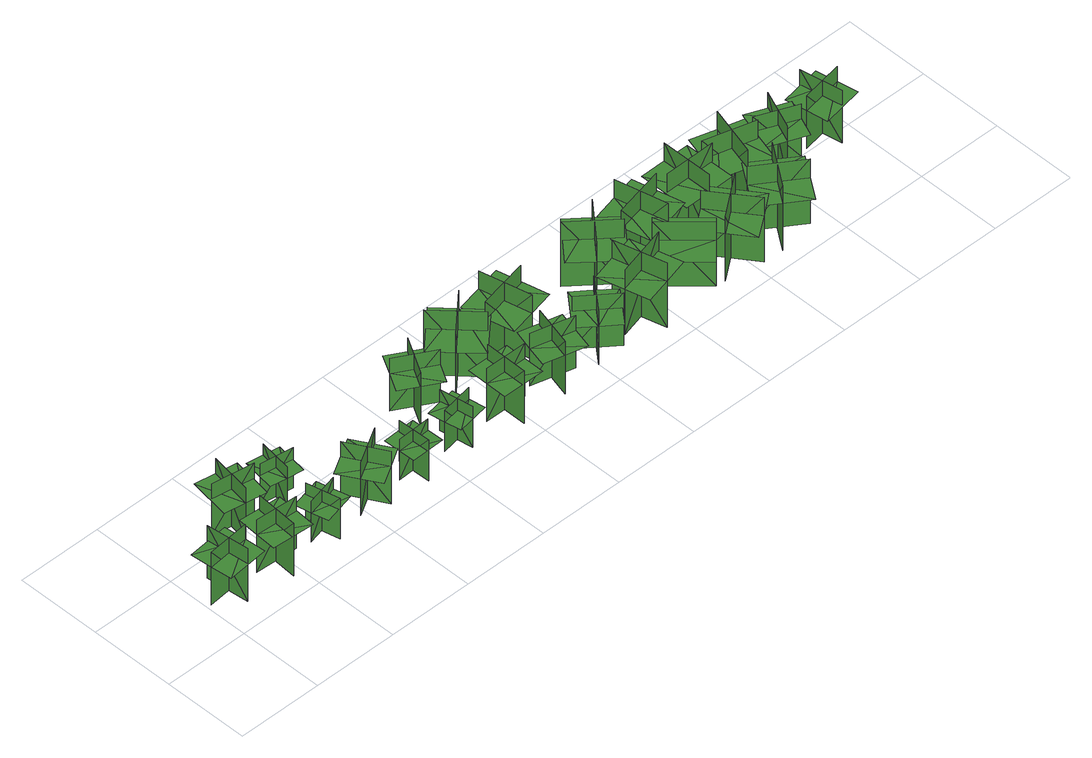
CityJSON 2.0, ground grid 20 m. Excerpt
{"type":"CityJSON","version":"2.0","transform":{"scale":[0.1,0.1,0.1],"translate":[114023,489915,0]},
"CityObjects":{
"tree1":{"type":"SolitaryVegetationObject","geometry":[{"type":"MultiSurface","lod":"1","boundaries":[[[0,1,2]],[[0,2,3]],[[4,5,6]],[[4,6,7]],[[8,9,10]],[[8,10,11]],[[8,11,12]],[[8,12,13]]]}]},
"tree2":{"type":"SolitaryVegetationObject","geometry":[{"type":"MultiSurface","lod":"1","boundaries":[[[14,15,16]],[[14,16,17]],[[18,19,20]],[[18,20,21]],[[22,23,24]],[[22,24,25]],[[22,25,26]],[[22,26,27]]]}]},
"tree3":{"type":"SolitaryVegetationObject","geometry":[{"type":"MultiSurface","lod":"1","boundaries":[[[28,29,30]],[[28,30,31]],[[32,33,34]],[[32,34,35]],[[36,37,38]],[[36,38,39]],[[36,39,40]],[[36,40,41]]]}]},
"tree4":{"type":"SolitaryVegetationObject","geometry":[{"type":"MultiSurface","lod":"1","boundaries":[[[42,43,44]],[[42,44,45]],[[46,47,48]],[[46,48,49]],[[50,51,52]],[[50,52,53]],[[50,53,54]],[[50,54,55]]]}]},
"tree5":{"type":"SolitaryVegetationObject","geometry":[{"type":"MultiSurface","lod":"1","boundaries":[[[56,57,58]],[[56,58,59]],[[60,61,62]],[[60,62,63]],[[64,65,66]],[[64,66,67]],[[64,67,68]],[[64,68,69]]]}]},
"tree6":{"type":"SolitaryVegetationObject","geometry":[{"type":"MultiSurface","lod":"1","boundaries":[[[70,71,72]],[[70,72,73]],[[74,75,76]],[[74,76,77]],[[78,79,80]],[[78,80,81]],[[78,81,82]],[[78,82,83]]]}]},
"tree7":{"type":"SolitaryVegetationObject","geometry":[{"type":"MultiSurface","lod":"1","boundaries":[[[84,85,86]],[[84,86,87]],[[88,89,90]],[[88,90,91]],[[92,93,94]],[[92,94,95]],[[92,95,96]],[[92,96,97]]]}]},
"tree8":{"type":"SolitaryVegetationObject","geometry":[{"type":"MultiSurface","lod":"1","boundaries":[[[98,99,100]],[[98,100,101]],[[102,103,104]],[[102,104,105]],[[106,107,108]],[[106,108,109]],[[106,109,110]],[[106,110,111]]]}]},
"tree9":{"type":"SolitaryVegetationObject","geometry":[{"type":"MultiSurface","lod":"1","boundaries":[[[112,113,114]],[[112,114,115]],[[116,117,118]],[[116,118,119]],[[120,121,122]],[[120,122,123]],[[120,123,124]],[[120,124,125]]]}]},
"tree10":{"type":"SolitaryVegetationObject","geometry":[{"type":"MultiSurface","lod":"1","boundaries":[[[126,127,128]],[[126,128,129]],[[130,131,132]],[[130,132,133]],[[134,135,136]],[[134,136,137]],[[134,137,138]],[[134,138,139]]]}]},
"tree11":{"type":"SolitaryVegetationObject","geometry":[{"type":"MultiSurface","lod":"1","boundaries":[[[140,141,142]],[[140,142,143]],[[144,145,146]],[[144,146,147]],[[148,149,150]],[[148,150,151]],[[148,151,152]],[[148,152,153]]]}]},
"tree12":{"type":"SolitaryVegetationObject","geometry":[{"type":"MultiSurface","lod":"1","boundaries":[[[154,155,156]],[[154,156,157]],[[158,159,160]],[[158,160,161]],[[162,163,164]],[[162,164,165]],[[162,165,166]],[[162,166,167]]]}]},
"tree13":{"type":"SolitaryVegetationObject","geometry":[{"type":"MultiSurface","lod":"1","boundaries":[[[168,169,170]],[[168,170,171]],[[172,173,174]],[[172,174,175]],[[176,177,178]],[[176,178,179]],[[176,179,180]],[[176,180,181]]]}]},
"tree14":{"type":"SolitaryVegetationObject","geometry":[{"type":"MultiSurface","lod":"1","boundaries":[[[182,183,184]],[[182,184,185]],[[186,187,188]],[[186,188,189]],[[190,191,192]],[[190,192,193]],[[190,193,194]],[[190,194,195]]]}]},
"tree15":{"type":"SolitaryVegetationObject","geometry":[{"type":"MultiSurface","lod":"1","boundaries":[[[196,197,198]],[[196,198,199]],[[200,201,202]],[[200,202,203]],[[204,205,206]],[[204,206,207]],[[204,207,208]],[[204,208,209]]]}]},
"tree16":{"type":"SolitaryVegetationObject","geometry":[{"type":"MultiSurface","lod":"1","boundaries":[[[210,211,212]],[[210,212,213]],[[214,215,216]],[[214,216,217]],[[218,219,220]],[[218,220,221]],[[218,221,222]],[[218,222,223]]]}]},
"tree17":{"type":"SolitaryVegetationObject","geometry":[{"type":"MultiSurface","lod":"1","boundaries":[[[224,225,226]],[[224,226,227]],[[228,229,230]],[[228,230,231]],[[232,233,234]],[[232,234,235]],[[232,235,236]],[[232,236,237]]]}]},
"tree18":{"type":"SolitaryVegetationObject","geometry":[{"type":"MultiSurface","lod":"1","boundaries":[[[238,239,240]],[[238,240,241]],[[242,243,244]],[[242,244,245]],[[246,247,248]],[[246,248,249]],[[246,249,250]],[[246,250,251]]]}]},
"tree19":{"type":"SolitaryVegetationObject","geometry":[{"type":"MultiSurface","lod":"1","boundaries":[[[252,253,254]],[[252,254,255]],[[256,257,258]],[[256,258,259]],[[260,261,262]],[[260,262,263]],[[260,263,264]],[[260,264,265]]]}]},
"tree20":{"type":"SolitaryVegetationObject","geometry":[{"type":"MultiSurface","lod":"1","boundaries":[[[266,267,268]],[[266,268,269]],[[270,271,272]],[[270,272,273]],[[274,275,276]],[[274,276,277]],[[274,277,278]],[[274,278,279]]]}]},
"tree21":{"type":"SolitaryVegetationObject","geometry":[{"type":"MultiSurface","lod":"1","boundaries":[[[280,281,282]],[[280,282,283]],[[284,285,286]],[[284,286,287]],[[288,289,290]],[[288,290,291]],[[288,291,292]],[[288,292,293]]]}]},
"tree22":{"type":"SolitaryVegetationObject","geometry":[{"type":"MultiSurface","lod":"1","boundaries":[[[294,295,296]],[[294,296,297]],[[298,299,300]],[[298,300,301]],[[302,303,304]],[[302,304,305]],[[302,305,306]],[[302,306,307]]]}]},
"tree23":{"type":"SolitaryVegetationObject","geometry":[{"type":"MultiSurface","lod":"1","boundaries":[[[308,309,310]],[[308,310,311]],[[312,313,314]],[[312,314,315]],[[316,317,318]],[[316,318,319]],[[316,319,320]],[[316,320,321]]]}]},
"tree24":{"type":"SolitaryVegetationObject","geometry":[{"type":"MultiSurface","lod":"1","boundaries":[[[322,323,324]],[[322,324,325]],[[326,327,328]],[[326,328,329]],[[330,331,332]],[[330,332,333]],[[330,333,334]],[[330,334,335]]]}]}
},
"vertices":[
[65,57,9],[55,156,9],[55,156,148],[65,57,148],[108,108,9],[8,98,9],[8,98,148],[108,108,148],[108,108,109],[103,158,109],[4,148,109],[8,98,109],[13,49,109],[112,58,109],
[183,145,10],[176,45,10],[176,45,148],[183,145,148],[132,101,10],[232,95,10],[232,95,148],[132,101,148],[132,101,110],[129,52,110],[228,45,110],[232,95,110],[235,144,110],[136,151,110],
[139,231,12],[237,215,12],[237,215,150],[139,231,150],[177,177,12],[193,275,12],[193,275,150],[177,177,150],[177,177,111],[226,169,111],[243,267,111],[193,275,111],[144,283,111],[128,185,111],
[293,132,10],[310,56,10],[310,56,117],[293,132,117],[265,88,10],[341,106,10],[341,106,117],[265,88,117],[265,88,87],[274,50,87],[350,68,87],[341,106,87],[332,143,87],[257,126,87],
[266,229,12],[343,217,12],[343,217,119],[266,229,119],[297,187,12],[309,264,12],[309,264,119],[297,187,119],[297,187,89],[335,181,89],[347,258,89],[309,264,89],[270,270,89],[258,193,89],
[384,76,9],[470,126,9],[470,126,147],[384,76,147],[448,58,9],[398,145,9],[398,145,147],[448,58,147],[448,58,108],[491,84,108],[441,170,108],[398,145,108],[355,119,108],[405,33,108],
[541,132,9],[543,54,9],[543,54,116],[541,132,116],[505,94,9],[583,97,9],[583,97,116],[505,94,116],[505,94,86],[506,56,86],[584,58,86],[583,97,86],[581,136,86],[504,133,86],
[669,63,6],[657,140,6],[657,140,114],[669,63,114],[700,105,6],[623,92,6],[623,92,114],[700,105,114],[700,105,84],[693,143,84],[617,131,84],[623,92,84],[630,54,84],[706,67,84],
[687,258,11],[637,172,11],[637,172,149],[687,258,149],[623,241,11],[709,192,11],[709,192,149],[623,241,149],[623,241,110],[598,198,110],[684,149,110],[709,192,110],[734,235,110],[647,285,110],
[785,141,7],[784,41,7],[784,41,146],[785,141,146],[738,95,7],[837,94,7],[837,94,146],[738,95,146],[738,95,107],[737,45,107],[837,44,107],[837,94,107],[838,143,107],[738,145,107],
[823,180,9],[740,269,9],[740,269,179],[823,180,179],[826,261,9],[737,178,9],[737,178,179],[826,261,179],[826,261,131],[785,306,131],[696,223,131],[737,178,131],[779,134,131],[868,216,131],
[920,138,10],[895,42,10],[895,42,148],[920,138,148],[862,105,10],[959,80,10],[959,80,148],[862,105,148],[862,105,109],[850,57,109],[947,32,109],[959,80,109],[971,129,109],[875,153,109],
[959,229,9],[840,204,9],[840,204,178],[959,229,178],[891,274,9],[917,155,9],[917,155,178],[891,274,178],[891,274,131],[831,261,131],[857,142,131],[917,155,131],[976,168,131],[950,287,131],
[991,122,10],[1068,60,10],[1068,60,148],[991,122,148],[997,56,10],[1060,134,10],[1060,134,148],[997,56,148],[997,56,110],[1036,25,110],[1098,102,110],[1060,134,110],[1021,165,110],[958,88,110],
[1092,81,9],[1210,111,9],[1210,111,178],[1092,81,178],[1162,39,9],[1132,157,9],[1132,157,178],[1162,39,178],[1162,39,131],[1221,54,131],[1191,172,131],[1132,157,131],[1073,142,131],[1103,24,131],
[1188,182,9],[1096,261,9],[1096,261,179],[1188,182,179],[1182,263,9],[1103,170,9],[1103,170,179],[1182,263,179],[1182,263,131],[1136,302,131],[1057,210,131],[1103,170,131],[1149,130,131],[1228,223,131],
[1227,55,9],[1312,142,9],[1312,142,178],[1227,55,178],[1308,55,9],[1221,140,9],[1221,140,178],[1308,55,178],[1308,55,131],[1350,98,131],[1264,184,131],[1221,140,131],[1178,97,131],[1265,11,131],
[1319,229,9],[1200,202,9],[1200,202,179],[1319,229,179],[1250,273,9],[1278,154,9],[1278,154,179],[1250,273,179],[1250,273,131],[1191,259,131],[1218,140,131],[1278,154,131],[1337,168,131],[1309,286,131],
[1428,125,9],[1330,53,9],[1330,53,178],[1428,125,178],[1348,137,9],[1420,39,9],[1420,39,178],[1348,137,178],[1348,137,131],[1299,101,131],[1371,3,131],[1420,39,131],[1469,76,131],[1397,174,131],
[1333,214,9],[1454,215,9],[1454,215,178],[1333,214,178],[1390,157,9],[1389,279,9],[1389,279,178],[1390,157,178],[1390,157,131],[1451,158,131],[1450,279,131],[1389,279,131],[1328,278,131],[1329,156,131],
[1537,136,9],[1467,36,9],[1467,36,178],[1537,136,178],[1457,122,9],[1557,53,9],[1557,53,178],[1457,122,178],[1457,122,130],[1422,72,130],[1522,3,130],[1557,53,130],[1591,103,130],[1491,172,130],
[1561,200,9],[1444,233,9],[1444,233,178],[1561,200,178],[1522,271,9],[1489,154,9],[1489,154,178],[1522,271,178],[1522,271,130],[1463,288,130],[1430,171,130],[1489,154,130],[1547,138,130],[1580,255,130],
[1611,172,10],[1649,264,10],[1649,264,148],[1611,172,148],[1672,196,10],[1581,235,10],[1581,235,148],[1672,196,148],[1672,196,110],[1692,242,110],[1600,281,110],[1581,235,110],[1561,189,110],[1653,151,110],
[1755,169,9],[1738,267,9],[1738,267,147],[1755,169,147],[1794,223,9],[1696,206,9],[1696,206,147],[1794,223,147],[1794,223,108],[1785,272,108],[1687,255,108],[1696,206,108],[1704,157,108],[1802,174,108]
]}
